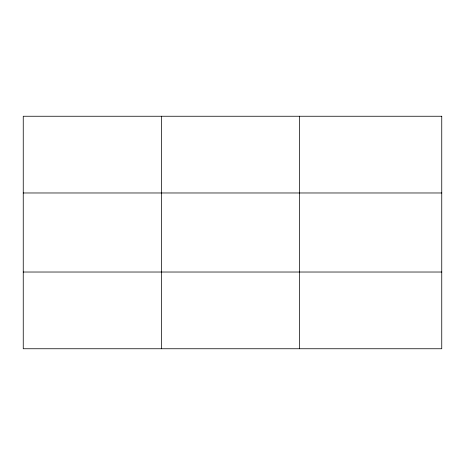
<?xml version="1.0" encoding="UTF-8"?>
<svg xmlns="http://www.w3.org/2000/svg" width="465" height="465" viewBox="0 0 465 465"><rect width="100%" height="100%" fill="white"/><g stroke="black" fill="none" stroke-linecap="round" stroke-linejoin="round"><path stroke-width="0.7" d="M161.355 348.75L161.355 116.25M299.46 348.75L299.46 116.25M23.25 192.975L441.75 192.975M23.25 272.025L441.75 272.025M441.75 116.25L23.25 116.25L23.25 348.75L441.75 348.75L441.75 116.25"/></g></svg>
